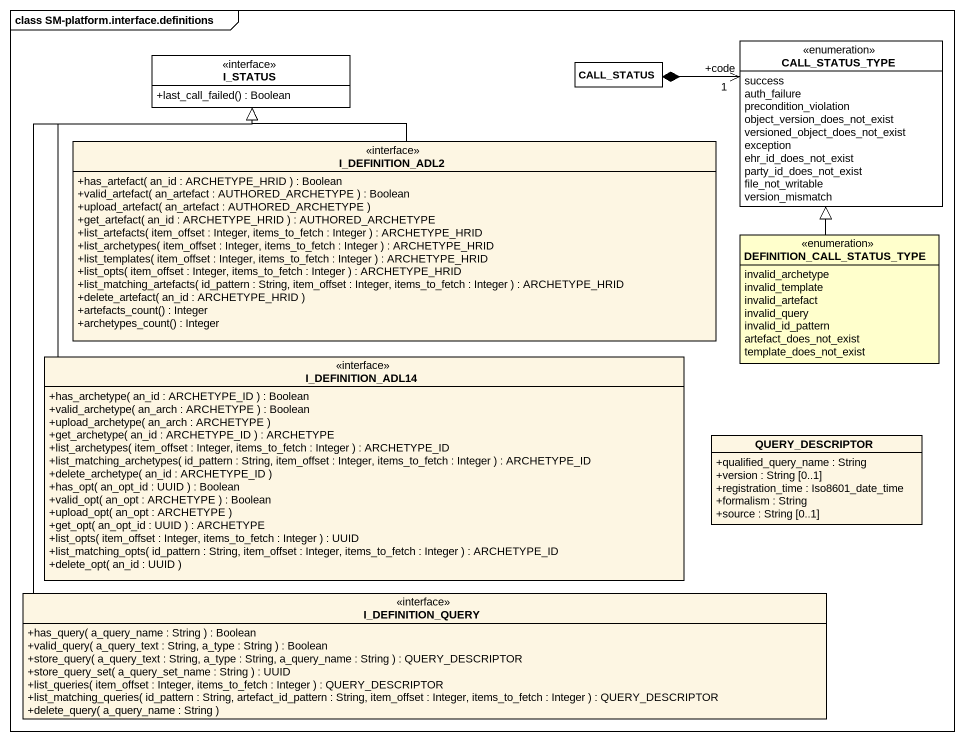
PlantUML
@startuml
mainframe class SM-platform.interface.definitions
hide circle
hide empty members
skinparam classAttributeIconSize 0
enum CALL_STATUS_TYPE #FFFFFF {
  success
  auth_failure
  precondition_violation
  object_version_does_not_exist
  versioned_object_does_not_exist
  exception
  ehr_id_does_not_exist
  party_id_does_not_exist
  file_not_writable
  version_mismatch
}
interface I_STATUS #FFFFFF {
  +last_call_failed() : Boolean
}
class CALL_STATUS #FFFFFF
interface I_DEFINITION_ADL2 {
  +has_artefact( an_id : ARCHETYPE_HRID ) : Boolean
  +valid_artefact( an_artefact : AUTHORED_ARCHETYPE ) : Boolean
  +upload_artefact( an_artefact : AUTHORED_ARCHETYPE )
  +get_artefact( an_id : ARCHETYPE_HRID ) : AUTHORED_ARCHETYPE
  +list_artefacts( item_offset : Integer, items_to_fetch : Integer ) : ARCHETYPE_HRID
  +list_archetypes( item_offset : Integer, items_to_fetch : Integer ) : ARCHETYPE_HRID
  +list_templates( item_offset : Integer, items_to_fetch : Integer ) : ARCHETYPE_HRID
  +list_opts( item_offset : Integer, items_to_fetch : Integer ) : ARCHETYPE_HRID
  +list_matching_artefacts( id_pattern : String, item_offset : Integer, items_to_fetch : Integer ) : ARCHETYPE_HRID
  +delete_artefact( an_id : ARCHETYPE_HRID )
  +artefacts_count() : Integer
  +archetypes_count() : Integer
}
enum DEFINITION_CALL_STATUS_TYPE #FFFFCC {
  invalid_archetype
  invalid_template
  invalid_artefact
  invalid_query
  invalid_id_pattern
  artefact_does_not_exist
  template_does_not_exist
}
interface I_DEFINITION_ADL14 {
  +has_archetype( an_id : ARCHETYPE_ID ) : Boolean
  +valid_archetype( an_arch : ARCHETYPE ) : Boolean
  +upload_archetype( an_arch : ARCHETYPE )
  +get_archetype( an_id : ARCHETYPE_ID ) : ARCHETYPE
  +list_archetypes( item_offset : Integer, items_to_fetch : Integer ) : ARCHETYPE_ID
  +list_matching_archetypes( id_pattern : String, item_offset : Integer, items_to_fetch : Integer ) : ARCHETYPE_ID
  +delete_archetype( an_id : ARCHETYPE_ID )
  +has_opt( an_opt_id : UUID ) : Boolean
  +valid_opt( an_opt : ARCHETYPE ) : Boolean
  +upload_opt( an_opt : ARCHETYPE )
  +get_opt( an_opt_id : UUID ) : ARCHETYPE
  +list_opts( item_offset : Integer, items_to_fetch : Integer ) : UUID
  +list_matching_opts( id_pattern : String, item_offset : Integer, items_to_fetch : Integer ) : ARCHETYPE_ID
  +delete_opt( an_id : UUID )
}
class QUERY_DESCRIPTOR {
  +qualified_query_name : String
  +version : String [0..1]
  +registration_time : Iso8601_date_time
  +formalism : String
  +source : String [0..1]
}
interface I_DEFINITION_QUERY {
  +has_query( a_query_name : String ) : Boolean
  +valid_query( a_query_text : String, a_type : String ) : Boolean
  +store_query( a_query_text : String, a_type : String, a_query_name : String ) : QUERY_DESCRIPTOR
  +store_query_set( a_query_set_name : String ) : UUID
  +list_queries( item_offset : Integer, items_to_fetch : Integer ) : QUERY_DESCRIPTOR
  +list_matching_queries( id_pattern : String, artefact_id_pattern : String, item_offset : Integer, items_to_fetch : Integer ) : QUERY_DESCRIPTOR
  +delete_query( a_query_name : String )
}
CALL_STATUS_TYPE "+code\n1" <-left-* CALL_STATUS
I_DEFINITION_ADL2 -up-|> I_STATUS
DEFINITION_CALL_STATUS_TYPE -up-|> CALL_STATUS_TYPE
I_DEFINITION_ADL14 -up-|> I_STATUS
I_DEFINITION_QUERY -up-|> I_STATUS
@enduml
